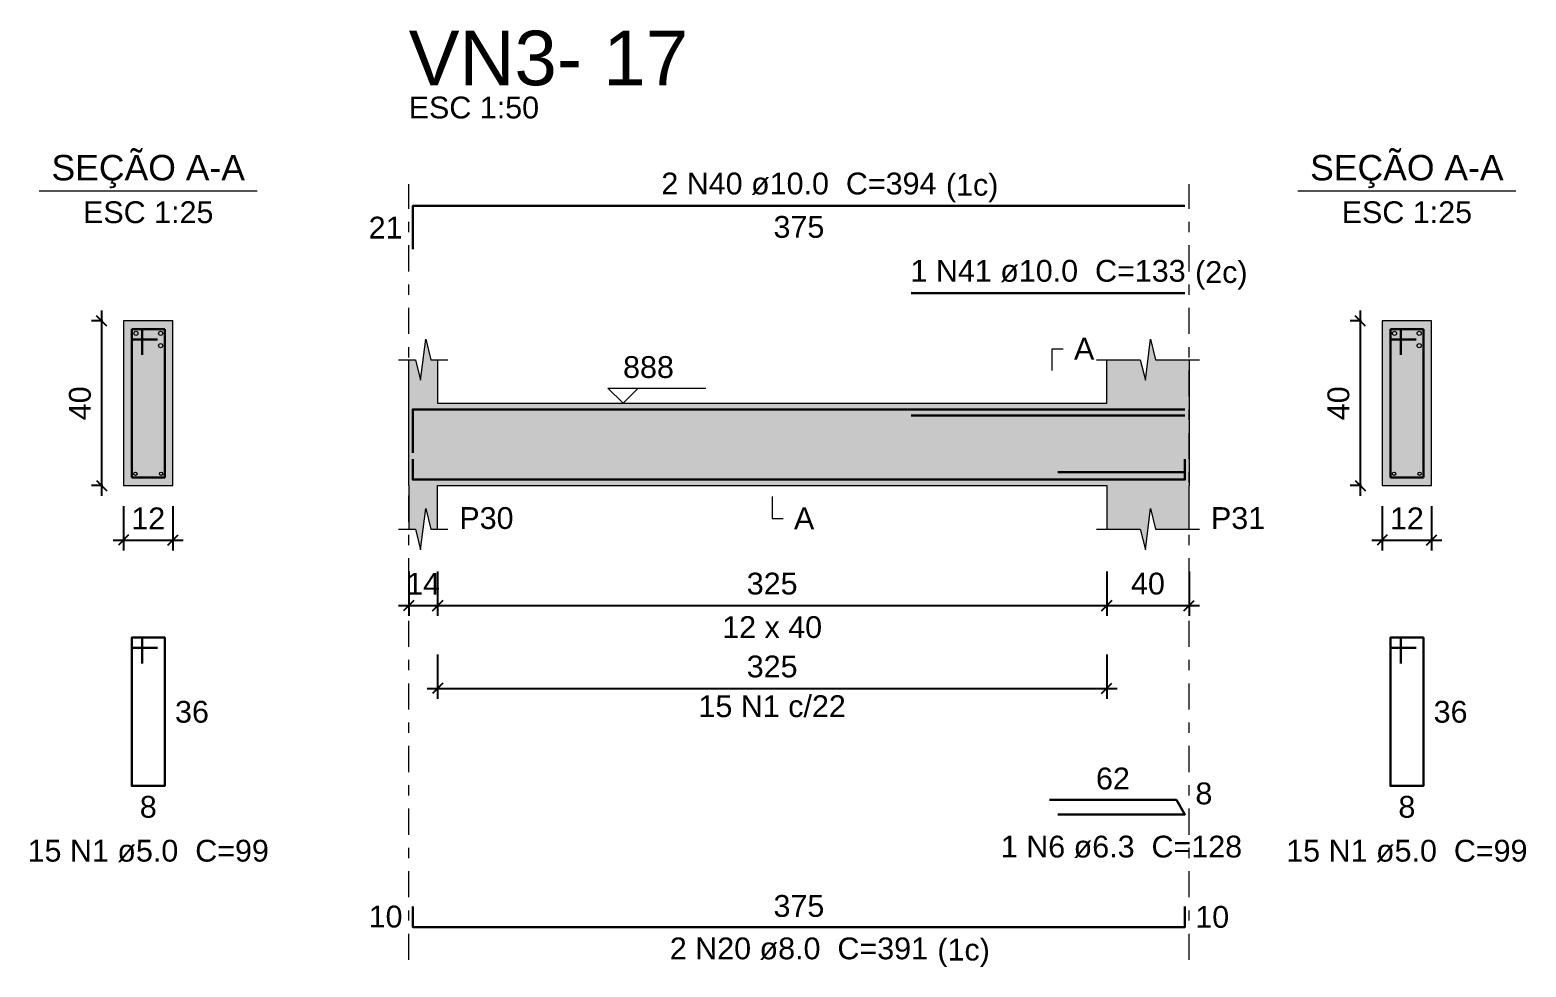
# Model space of a CAD drawing. Header units: millimetres. Extents: x -8 to 605, y -494 to 220.
# Drawn here: x 222.32 to 236.85, y -461.27 to -452.16 of the extents above; entities that cross this region are included whole.
import ezdxf

# ---------------------------------------------------------------- set-up
doc = ezdxf.new("R2010")
doc.units = ezdxf.units.MM
doc.header["$MEASUREMENT"] = 0
doc.linetypes.add('DASHDOT', pattern=[2.54, 1.27, -0.635, 0, -0.635])
doc.linetypes.add('NULL', pattern=[0])
for name, color, linetype, lineweight in [('Descrição da armadura', 7, 'Continuous', 0), ('DT-Barras na forma', 7, 'Continuous', 30), ('DT-Barras no corte', 5, 'Continuous', 5), ('DT-Barras rebatidas', 7, 'Continuous', 30), ('DT-Cotas', 7, 'Continuous', 5), ('DT-Forma', 5, 'Continuous', 5), ('DT-Hachura forma vigas', 252, 'Continuous', 5), ('DT-Hachura seção vigas', 252, 'Continuous', 5), ('DT-Pontilhado', 9, 'DASHDOT', 5), ('DT-Textos', 7, 'Continuous', 5), ('DT-Título', 5, 'Continuous', 20), ('Textos armaduras', 7, 'Continuous', 0)]:
    doc.layers.add(name, color=color, linetype=linetype, lineweight=lineweight)
doc.styles.add('Arial', font='arial.ttf')
doc.dimstyles.new('UM_25.000000', dxfattribs={"dimtxt": 0.18, "dimasz": 0.1, "dimexe": 0.1, "dimexo": 0.2, "dimgap": 0, "dimtad": 1, "dimtih": 1, "dimtoh": 1, "dimdec": 1, "dimlfac": 25, "dimzin": 0, "dimdsep": 46, "dimtxsty": 'Standard', "dimcen": 0.09, "dimdle": 0.1, "dimadec": 1, "dimazin": 2, "dimtfac": 1, "dimtdec": 4, "dimtofl": 0, "dimtmove": 0, "dimatfit": 3, "dimfxl": 1, "dimtolj": 1, "dimarcsym": 0})
doc.dimstyles.new('UM_50.000000', dxfattribs={"dimtxt": 0.18, "dimasz": 0.1, "dimexe": 0.1, "dimexo": 0.2, "dimgap": 0, "dimtad": 1, "dimtih": 1, "dimtoh": 1, "dimdec": 1, "dimlfac": 50, "dimzin": 0, "dimdsep": 46, "dimtxsty": 'Standard', "dimcen": 0.09, "dimdle": 0.1, "dimadec": 1, "dimazin": 2, "dimtfac": 1, "dimtdec": 4, "dimtofl": 0, "dimtmove": 0, "dimatfit": 3, "dimfxl": 1, "dimtolj": 1, "dimarcsym": 0})

# ---------------------------------------------------------------- blocks, each defined once
blk = doc.blocks.new('_Oblique')
at = {"color": 0, "linetype": 'ByBlock', "lineweight": -2}
blk.add_line((-0.5, -0.5), (0.5, 0.5), dxfattribs=at)
blk = doc.blocks.new('*D4766')
at = {"layer": 'Defpoints', "color": 0, "transparency": 16777216}
for p in [(223.018, -454.991), (223.229, -454.991), (223.229, -456.591)]:
    blk.add_point(p, dxfattribs=at)
at = {"layer": 'DT-Cotas', "color": 0, "lineweight": -2, "transparency": 16777216}
for p, q in [((223.029, -454.991), (222.918, -454.991)), ((223.018, -456.691), (223.018, -454.891)), ((223.029, -456.591), (222.918, -456.591))]:
    blk.add_line(p, q, dxfattribs=at)
at = {"layer": 'DT-Cotas', "color": 0, "lineweight": -2, "transparency": 16777216, "xscale": 0.1, "yscale": 0.1, "zscale": 0.1}
for p, rotation in [((223.018, -454.991), 90), ((223.018, -456.591), 270)]:
    blk.add_blockref('_Oblique', p, dxfattribs=dict(at, rotation=rotation))
at = {"layer": 'DT-Cotas', "color": 7, "transparency": 16777216, "insert": (222.806, -455.791), "char_height": 0.2118, "attachment_point": 5, "rotation": 90, "style": 'Arial'}
blk.add_mtext('\\A1;40', dxfattribs=at)
blk = doc.blocks.new('*D4767')
at = {"layer": 'Defpoints', "color": 0, "transparency": 16777216}
for p in [(223.229, -456.591), (223.709, -456.591), (223.709, -457.12)]:
    blk.add_point(p, dxfattribs=at)
at = {"layer": 'DT-Cotas', "color": 0, "lineweight": -2, "transparency": 16777216}
for p, q in [((223.229, -456.791), (223.229, -457.22)), ((223.709, -456.791), (223.709, -457.22)), ((223.129, -457.12), (223.809, -457.12))]:
    blk.add_line(p, q, dxfattribs=at)
at = {"layer": 'DT-Cotas', "color": 0, "lineweight": -2, "transparency": 16777216, "xscale": 0.1, "yscale": 0.1, "zscale": 0.1, "rotation": 180}
blk.add_blockref('_Oblique', (223.229, -457.12), dxfattribs=at)
at = {"layer": 'DT-Cotas', "color": 0, "lineweight": -2, "transparency": 16777216, "xscale": 0.1, "yscale": 0.1, "zscale": 0.1}
blk.add_blockref('_Oblique', (223.709, -457.12), dxfattribs=at)
at = {"layer": 'DT-Cotas', "color": 7, "transparency": 16777216, "insert": (223.469, -456.909), "char_height": 0.2118, "attachment_point": 5, "rotation": 0.0057, "style": 'Arial'}
blk.add_mtext('\\A1;12', dxfattribs=at)
blk = doc.blocks.new('*D4769')
at = {"layer": 'Defpoints', "color": 0, "transparency": 16777216}
for p in [(225.999, -457.226), (226.279, -457.226), (226.279, -457.756)]:
    blk.add_point(p, dxfattribs=at)
at = {"layer": 'DT-Cotas', "color": 0, "lineweight": -2, "transparency": 16777216}
for p, q in [((225.999, -457.426), (225.999, -457.856)), ((226.279, -457.426), (226.279, -457.856)), ((225.899, -457.756), (226.379, -457.756))]:
    blk.add_line(p, q, dxfattribs=at)
at = {"layer": 'DT-Cotas', "color": 0, "lineweight": -2, "transparency": 16777216, "xscale": 0.1, "yscale": 0.1, "zscale": 0.1, "rotation": 180}
blk.add_blockref('_Oblique', (225.999, -457.756), dxfattribs=at)
at = {"layer": 'DT-Cotas', "color": 0, "lineweight": -2, "transparency": 16777216, "xscale": 0.1, "yscale": 0.1, "zscale": 0.1}
blk.add_blockref('_Oblique', (226.279, -457.756), dxfattribs=at)
at = {"layer": 'DT-Cotas', "color": 7, "transparency": 16777216, "insert": (226.139, -457.544), "char_height": 0.2118, "attachment_point": 5, "rotation": 0.0057, "style": 'Arial'}
blk.add_mtext('\\A1;14', dxfattribs=at)
blk = doc.blocks.new('*D4770')
at = {"layer": 'Defpoints', "color": 0, "transparency": 16777216}
for p in [(226.279, -457.226), (232.779, -457.226), (232.779, -457.756)]:
    blk.add_point(p, dxfattribs=at)
at = {"layer": 'DT-Cotas', "color": 0, "lineweight": -2, "transparency": 16777216}
for p, q in [((226.279, -457.426), (226.279, -457.856)), ((232.779, -457.426), (232.779, -457.856)), ((226.179, -457.756), (232.879, -457.756))]:
    blk.add_line(p, q, dxfattribs=at)
at = {"layer": 'DT-Cotas', "color": 0, "lineweight": -2, "transparency": 16777216, "xscale": 0.1, "yscale": 0.1, "zscale": 0.1, "rotation": 180}
blk.add_blockref('_Oblique', (226.279, -457.756), dxfattribs=at)
at = {"layer": 'DT-Cotas', "color": 0, "lineweight": -2, "transparency": 16777216, "xscale": 0.1, "yscale": 0.1, "zscale": 0.1}
blk.add_blockref('_Oblique', (232.779, -457.756), dxfattribs=at)
at = {"layer": 'DT-Cotas', "color": 7, "transparency": 16777216, "insert": (229.529, -457.544), "char_height": 0.2118, "attachment_point": 5, "rotation": 0.0057, "style": 'Arial'}
blk.add_mtext('\\A1;325', dxfattribs=at)
blk = doc.blocks.new('*D4771')
at = {"layer": 'Defpoints', "color": 0, "transparency": 16777216}
for p in [(232.779, -457.226), (233.579, -457.226), (233.579, -457.756)]:
    blk.add_point(p, dxfattribs=at)
at = {"layer": 'DT-Cotas', "color": 0, "lineweight": -2, "transparency": 16777216}
for p, q in [((232.779, -457.426), (232.779, -457.856)), ((233.579, -457.426), (233.579, -457.856)), ((232.679, -457.756), (233.679, -457.756))]:
    blk.add_line(p, q, dxfattribs=at)
at = {"layer": 'DT-Cotas', "color": 0, "lineweight": -2, "transparency": 16777216, "xscale": 0.1, "yscale": 0.1, "zscale": 0.1, "rotation": 180}
blk.add_blockref('_Oblique', (232.779, -457.756), dxfattribs=at)
at = {"layer": 'DT-Cotas', "color": 0, "lineweight": -2, "transparency": 16777216, "xscale": 0.1, "yscale": 0.1, "zscale": 0.1}
blk.add_blockref('_Oblique', (233.579, -457.756), dxfattribs=at)
at = {"layer": 'DT-Cotas', "color": 7, "transparency": 16777216, "insert": (233.179, -457.544), "char_height": 0.2118, "attachment_point": 5, "rotation": 0.0057, "style": 'Arial'}
blk.add_mtext('\\A1;40', dxfattribs=at)
blk = doc.blocks.new('*D4772')
at = {"layer": 'Defpoints', "color": 0, "transparency": 16777216}
for p in [(235.242, -454.991), (235.454, -454.991), (235.454, -456.591)]:
    blk.add_point(p, dxfattribs=at)
at = {"layer": 'DT-Cotas', "color": 0, "lineweight": -2, "transparency": 16777216}
for p, q in [((235.254, -454.991), (235.142, -454.991)), ((235.242, -456.691), (235.242, -454.891)), ((235.254, -456.591), (235.142, -456.591))]:
    blk.add_line(p, q, dxfattribs=at)
at = {"layer": 'DT-Cotas', "color": 0, "lineweight": -2, "transparency": 16777216, "xscale": 0.1, "yscale": 0.1, "zscale": 0.1}
for p, rotation in [((235.242, -454.991), 90), ((235.242, -456.591), 270)]:
    blk.add_blockref('_Oblique', p, dxfattribs=dict(at, rotation=rotation))
at = {"layer": 'DT-Cotas', "color": 7, "transparency": 16777216, "insert": (235.03, -455.791), "char_height": 0.2118, "attachment_point": 5, "rotation": 90, "style": 'Arial'}
blk.add_mtext('\\A1;40', dxfattribs=at)
blk = doc.blocks.new('*D4773')
at = {"layer": 'Defpoints', "color": 0, "transparency": 16777216}
for p in [(235.454, -456.591), (235.934, -456.591), (235.934, -457.12)]:
    blk.add_point(p, dxfattribs=at)
at = {"layer": 'DT-Cotas', "color": 0, "lineweight": -2, "transparency": 16777216}
for p, q in [((235.454, -456.791), (235.454, -457.22)), ((235.934, -456.791), (235.934, -457.22)), ((235.354, -457.12), (236.034, -457.12))]:
    blk.add_line(p, q, dxfattribs=at)
at = {"layer": 'DT-Cotas', "color": 0, "lineweight": -2, "transparency": 16777216, "xscale": 0.1, "yscale": 0.1, "zscale": 0.1, "rotation": 180}
blk.add_blockref('_Oblique', (235.454, -457.12), dxfattribs=at)
at = {"layer": 'DT-Cotas', "color": 0, "lineweight": -2, "transparency": 16777216, "xscale": 0.1, "yscale": 0.1, "zscale": 0.1}
blk.add_blockref('_Oblique', (235.934, -457.12), dxfattribs=at)
at = {"layer": 'DT-Cotas', "color": 7, "transparency": 16777216, "insert": (235.694, -456.909), "char_height": 0.2118, "attachment_point": 5, "rotation": 0.0057, "style": 'Arial'}
blk.add_mtext('\\A1;12', dxfattribs=at)
blk = doc.blocks.new('*D4784')
at = {"layer": 'Defpoints', "color": 0, "transparency": 16777216}
for p in [(226.279, -458.031), (232.779, -458.031), (232.779, -458.561)]:
    blk.add_point(p, dxfattribs=at)
at = {"layer": 'DT-Cotas', "color": 0, "lineweight": -2, "transparency": 16777216}
for p, q in [((226.279, -458.231), (226.279, -458.661)), ((232.779, -458.231), (232.779, -458.661)), ((226.179, -458.561), (232.879, -458.561))]:
    blk.add_line(p, q, dxfattribs=at)
at = {"layer": 'DT-Cotas', "color": 0, "lineweight": -2, "transparency": 16777216, "xscale": 0.1, "yscale": 0.1, "zscale": 0.1, "rotation": 180}
blk.add_blockref('_Oblique', (226.279, -458.561), dxfattribs=at)
at = {"layer": 'DT-Cotas', "color": 0, "lineweight": -2, "transparency": 16777216, "xscale": 0.1, "yscale": 0.1, "zscale": 0.1}
blk.add_blockref('_Oblique', (232.779, -458.561), dxfattribs=at)
at = {"layer": 'DT-Cotas', "color": 7, "transparency": 16777216, "insert": (229.529, -458.349), "char_height": 0.2118, "attachment_point": 5, "rotation": 0.0057, "style": 'Arial'}
blk.add_mtext('\\A1;325', dxfattribs=at)

msp = doc.modelspace()

# ---------------------------------------------------------------- hatches: boundary and pattern name
at = {"layer": 'DT-Hachura forma vigas', "linetype": 'Continuous'}
msp.add_hatch(color=252, dxfattribs=at).paths.add_polyline_path([(233.5789, -457.0146), (233.5789, -456.591), (233.5789, -455.791), (233.5789, -455.3674), (233.2539, -455.3674), (233.2039, -455.1674), (233.1539, -455.5674), (233.1039, -455.3674), (232.7789, -455.3674), (232.7789, -455.791), (226.2789, -455.791), (226.2789, -455.3674), (226.2139, -455.3674), (226.1639, -455.1674), (226.1139, -455.5674), (226.0639, -455.3674), (225.9989, -455.3674), (225.9989, -455.791), (225.9989, -456.591), (225.9989, -457.0146), (226.0639, -457.0146), (226.1139, -457.2146), (226.1639, -456.8146), (226.2139, -457.0146), (226.2789, -457.0146), (226.2789, -456.591), (232.7789, -456.591), (232.7789, -457.0146), (233.1039, -457.0146), (233.1539, -457.2146), (233.2039, -456.8146), (233.2539, -457.0146), (233.5789, -457.0146)])
at = {"layer": 'DT-Hachura seção vigas', "linetype": 'Continuous'}
for points in [[(223.2294, -456.591), (223.2294, -456.591), (223.7094, -456.591), (223.7094, -454.991), (223.2294, -454.991), (223.2294, -456.591)], [(235.454, -456.591), (235.454, -456.591), (235.934, -456.591), (235.934, -454.991), (235.454, -454.991), (235.454, -456.591)]]:
    msp.add_hatch(color=252, dxfattribs=at).paths.add_polyline_path(points)

# ---------------------------------------------------------------- linework, layer by layer
at = {"layer": 'DT-Barras na forma'}
for p, q in [((223.4094, -455.071), (223.3094, -455.071)), ((223.3094, -455.071), (223.3094, -456.511)), ((223.6294, -455.071), (223.3094, -455.071)), ((223.3094, -455.071), (223.3094, -455.171)), ((223.4094, -455.321), (223.4094, -455.071)), ((223.6294, -456.511), (223.6294, -455.071)), ((235.634, -455.071), (235.534, -455.071)), ((235.534, -455.071), (235.534, -456.511)), ((235.854, -455.071), (235.534, -455.071)), ((235.534, -455.071), (235.534, -455.171)), ((235.634, -455.321), (235.634, -455.071)), ((235.854, -456.511), (235.854, -455.071)), ((223.3094, -455.171), (223.5594, -455.171)), ((235.534, -455.171), (235.784, -455.171)), ((223.3094, -456.511), (223.6294, -456.511)), ((233.5389, -456.4604), (232.3043, -456.4604)), ((235.534, -456.511), (235.854, -456.511))]:
    msp.add_line(p, q, dxfattribs=at)
for points in [[(226.0389, -456.2717), (226.0389, -455.851), (233.5389, -455.851)], [(230.8789, -455.911), (233.5389, -455.911)], [(226.0389, -456.333), (226.0389, -456.533), (233.5389, -456.533), (233.5389, -456.333)]]:
    msp.add_lwpolyline(points, dxfattribs=at)
at = {"layer": 'DT-Barras no corte'}
for centre, radius in [((223.3494, -455.111), 0.02), ((223.5894, -455.111), 0.02), ((235.574, -455.111), 0.02), ((235.814, -455.111), 0.02), ((223.5894, -455.231), 0.02), ((235.814, -455.231), 0.02), ((223.3454, -456.475), 0.016), ((223.5934, -456.475), 0.016), ((235.57, -456.475), 0.016), ((235.818, -456.475), 0.016)]:
    msp.add_circle(centre, radius, dxfattribs=at)
at = {"layer": 'DT-Barras rebatidas'}
for points in [[(226.0389, -454.2949), (226.0389, -453.8742), (233.5389, -453.8742)], [(230.8789, -454.7214), (233.5389, -454.7214)], [(223.4094, -458.3177), (223.4094, -458.0677), (223.3094, -458.0677), (223.3094, -459.5077), (223.6294, -459.5077), (223.6294, -458.0677), (223.3094, -458.0677), (223.3094, -458.1677), (223.5594, -458.1677)], [(235.634, -458.3177), (235.634, -458.0677), (235.534, -458.0677), (235.534, -459.5077), (235.854, -459.5077), (235.854, -458.0677), (235.534, -458.0677), (235.534, -458.1677), (235.784, -458.1677)], [(232.3043, -459.7849), (233.5389, -459.7849), (233.4563, -459.6419), (232.2217, -459.6419)], [(226.0389, -460.68), (226.0389, -460.88), (233.5389, -460.88), (233.5389, -460.68)]]:
    msp.add_lwpolyline(points, dxfattribs=at)
at = {"layer": 'DT-Forma'}
for p, q in [((223.7094, -454.991), (223.2294, -454.991)), ((223.2294, -454.991), (223.2294, -456.591)), ((223.7094, -456.591), (223.7094, -454.991)), ((235.934, -454.991), (235.454, -454.991)), ((235.454, -454.991), (235.454, -456.591)), ((235.934, -456.591), (235.934, -454.991)), ((226.1139, -455.5674), (226.1639, -455.1674)), ((226.1639, -455.1674), (226.2139, -455.3674)), ((233.1539, -455.5674), (233.2039, -455.1674)), ((233.2039, -455.1674), (233.2539, -455.3674)), ((225.8989, -455.3674), (226.0639, -455.3674)), ((225.9989, -455.791), (225.9989, -455.3674)), ((226.0639, -455.3674), (226.1139, -455.5674)), ((226.2139, -455.3674), (226.3789, -455.3674)), ((226.2789, -455.3674), (226.2789, -455.791)), ((232.6789, -455.3674), (233.1039, -455.3674)), ((232.7789, -455.791), (232.7789, -455.3674)), ((233.1039, -455.3674), (233.1539, -455.5674)), ((233.2539, -455.3674), (233.6789, -455.3674)), ((233.5789, -455.3674), (233.5789, -455.791)), ((226.2789, -455.791), (232.7789, -455.791)), ((223.2294, -456.591), (223.7094, -456.591)), ((225.9989, -456.591), (225.9989, -457.0146)), ((226.2789, -457.0146), (226.2789, -456.591)), ((226.2789, -456.591), (232.7789, -456.591)), ((232.7789, -456.591), (232.7789, -457.0146)), ((233.5789, -457.0146), (233.5789, -456.591)), ((235.454, -456.591), (235.934, -456.591)), ((226.1139, -457.2146), (226.1639, -456.8146)), ((226.1639, -456.8146), (226.2139, -457.0146)), ((233.1539, -457.2146), (233.2039, -456.8146)), ((233.2039, -456.8146), (233.2539, -457.0146)), ((225.8989, -457.0146), (226.0639, -457.0146)), ((226.0639, -457.0146), (226.1139, -457.2146)), ((226.2139, -457.0146), (226.3789, -457.0146)), ((232.6789, -457.0146), (233.1039, -457.0146)), ((233.1039, -457.0146), (233.1539, -457.2146)), ((233.2539, -457.0146), (233.6789, -457.0146))]:
    msp.add_line(p, q, dxfattribs=at)
at = {"layer": 'DT-Forma', "linetype": 'Continuous'}
for p, q in [((225.9989, -456.591), (225.9989, -455.791)), ((233.5789, -455.791), (233.5789, -456.591))]:
    msp.add_line(p, q, dxfattribs=at)
at = {"layer": 'DT-Pontilhado', "ltscale": 0.2}
for p, q in [((225.9989, -461.1977), (225.9989, -453.6624)), ((233.5789, -461.1977), (233.5789, -453.6624))]:
    msp.add_line(p, q, dxfattribs=at)
at = {"layer": 'DT-Textos'}
for p, q in [((222.4104, -453.7261), (224.5284, -453.7261)), ((234.635, -453.7261), (236.753, -453.7261))]:
    msp.add_line(p, q, dxfattribs=at)
for points in [[(232.2494, -455.4733), (232.2494, -455.2615), (232.3553, -455.2615)], [(228.2289, -455.6427), (228.0806, -455.791), (227.9324, -455.6427), (228.8855, -455.6427)], [(229.5289, -456.6969), (229.5289, -456.9087), (229.6348, -456.9087)]]:
    msp.add_lwpolyline(points, dxfattribs=at)

# ---------------------------------------------------------------- texts
at = {"layer": 'Descrição da armadura', "linetype": 'NULL', "char_height": 0.2118, "attachment_point": 8, "line_spacing_factor": 0.9, "style": 'Arial'}
for s, insert, width in [('2 N40 ø10.0  C=394', (229.789, -453.7679), 5.344721), ('1 N41 ø10.0  C=133', (232.209, -454.6159), 5.344721), ('15 N1 c/22', (229.5289, -458.8424), 2.86156), ('15 N1 ø5.0  C=99', (223.4692, -460.2489), 4.686721), ('1 N6 ø6.3  C=128', (232.922, -460.2089), 4.686721), ('15 N1 ø5.0  C=99', (235.694, -460.2489), 4.686721), ('2 N20 ø8.0  C=391', (229.789, -461.1979), 5.015721)]:
    msp.add_mtext(s, dxfattribs=dict(at, insert=insert, width=width))
at = {"layer": 'DT-Textos', "linetype": 'NULL', "line_spacing_factor": 0.798, "style": 'Arial'}
for s, insert, char_height, width, attachment_point in [('ESC 1:50', (225.999, -453.0269), 0.2118, 2.532883, 7), ('SEÇÃO A-A', (223.4692, -453.7018), 0.2471, 3.760741, 8), ('SEÇÃO A-A', (235.694, -453.7018), 0.2471, 3.760741, 8), ('(1c)', (231.217, -453.8378), 0.2118, 1.018965, 7), ('ESC 1:25', (223.4692, -454.0439), 0.2118, 2.532883, 8), ('ESC 1:25', (235.694, -454.0439), 0.2118, 2.532883, 8), ('(2c)', (233.637, -454.6858), 0.2118, 1.018965, 7), ('A', (232.461, -455.3669), 0.2118, 0.394865, 7), ('888', (228.081, -455.5479), 0.2118, 0.987001, 7), ('P30', (226.491, -457.0149), 0.2118, 1.052866, 7), ('A', (229.741, -457.0149), 0.2118, 0.394865, 7), ('P31', (233.791, -457.0149), 0.2118, 1.052866, 7), ('12 x 40', (229.529, -458.0739), 0.2118, 1.940747, 8), ('(1c)', (231.134, -461.2678), 0.2118, 1.018965, 7)]:
    msp.add_mtext(s, dxfattribs=dict(at, insert=insert, char_height=char_height, width=width, attachment_point=attachment_point))
at = {"layer": 'DT-Título', "linetype": 'NULL', "insert": (225.999, -452.7091), "char_height": 0.5295, "width": 5.426568, "attachment_point": 7, "line_spacing_factor": 0.798, "style": 'Arial'}
msp.add_mtext('VN3- 17', dxfattribs=at)
at = {"layer": 'Textos armaduras', "linetype": 'NULL', "char_height": 0.2118, "line_spacing_factor": 0.9, "style": 'Arial'}
for s, insert, width, attachment_point in [('375', (229.7889, -453.9715), 1.387001, 2), ('21', (225.9389, -454.1904), 1.058001, 9), ('36', (223.7294, -458.6818), 1.058001, 1), ('36', (235.954, -458.6818), 1.058001, 1), ('62', (232.839, -459.5446), 1.058001, 8), ('8', (233.64, -459.6896), 0.729, 7), ('8', (223.4694, -459.605), 0.729, 2), ('8', (235.694, -459.605), 0.729, 2), ('375', (229.7889, -460.7827), 1.387001, 8), ('10', (225.9389, -460.8859), 1.058001, 9), ('10', (233.6389, -460.6741), 1.058001, 1)]:
    msp.add_mtext(s, dxfattribs=dict(at, insert=insert, width=width, attachment_point=attachment_point))

# ---------------------------------------------------------------- dimensions: what is measured, and where the dimension line sits
at = {"layer": 'DT-Cotas'}
for base, p1, p2, picture, middle in [((223.0176, -454.991), (223.2294, -456.591), (223.2294, -454.991), '*D4766', (222.8058, -455.791)), ((235.2422, -454.991), (235.454, -456.591), (235.454, -454.991), '*D4772', (235.0304, -455.791))]:
    dim = msp.add_linear_dim(base=base, p1=p1, p2=p2, angle=90, dimstyle='UM_25.000000', override={"dimtxt": 0.2118, "dimasz": 0.1, "dimexe": 0.1, "dimexo": 0.2, "dimtad": 1, "dimtih": 0, "dimtoh": 0, "dimdec": 1, "dimlfac": 25, "dimzin": 8, "dimtxsty": 'Arial', "dimblk": 'Oblique', "dimblk1": 'Oblique', "dimblk2": 'Oblique', "dimsah": 1, "dimdle": 0.1, "dimse1": 0, "dimse2": 0, "dimclrt": 7, "dimadec": 1, "dimazin": 3, "dimtmove": 2, "dimldrblk": 'Oblique'}, dxfattribs=at)
    dim.commit()
    dim.dimension.update_dxf_attribs({"geometry": picture, "text_midpoint": middle, "dimtype": 160, "text_rotation": 90})
for base, p1, p2, dimstyle, override, picture, middle in [((223.7094, -457.1205), (223.2294, -456.591), (223.7094, -456.591), 'UM_25.000000', {"dimtxt": 0.2118, "dimasz": 0.1, "dimexe": 0.1, "dimexo": 0.2, "dimtad": 1, "dimtih": 0, "dimtoh": 0, "dimdec": 1, "dimlfac": 25, "dimzin": 8, "dimtxsty": 'Arial', "dimblk": 'Oblique', "dimblk1": 'Oblique', "dimblk2": 'Oblique', "dimsah": 1, "dimdle": 0.1, "dimse1": 0, "dimse2": 0, "dimclrt": 7, "dimadec": 1, "dimazin": 3, "dimtmove": 2, "dimldrblk": 'Oblique'}, '*D4767', (223.4694, -456.9087)), ((235.934, -457.1205), (235.454, -456.591), (235.934, -456.591), 'UM_25.000000', {"dimtxt": 0.2118, "dimasz": 0.1, "dimexe": 0.1, "dimexo": 0.2, "dimtad": 1, "dimtih": 0, "dimtoh": 0, "dimdec": 1, "dimlfac": 25, "dimzin": 8, "dimtxsty": 'Arial', "dimblk": 'Oblique', "dimblk1": 'Oblique', "dimblk2": 'Oblique', "dimsah": 1, "dimdle": 0.1, "dimse1": 0, "dimse2": 0, "dimclrt": 7, "dimadec": 1, "dimazin": 3, "dimtmove": 2, "dimldrblk": 'Oblique'}, '*D4773', (235.694, -456.9087)), ((226.2789, -457.7559), (225.9989, -457.2264), (226.2789, -457.2264), 'UM_50.000000', {"dimtxt": 0.2118, "dimasz": 0.1, "dimexe": 0.1, "dimexo": 0.2, "dimtad": 1, "dimtih": 0, "dimtoh": 0, "dimdec": 1, "dimlfac": 50, "dimzin": 8, "dimtxsty": 'Arial', "dimblk": 'Oblique', "dimblk1": 'Oblique', "dimblk2": 'Oblique', "dimsah": 1, "dimdle": 0.1, "dimse1": 0, "dimse2": 0, "dimclrt": 7, "dimadec": 1, "dimazin": 3, "dimtmove": 2, "dimldrblk": 'Oblique'}, '*D4769', (226.1389, -457.5441)), ((232.7789, -457.7559), (226.2789, -457.2264), (232.7789, -457.2264), 'UM_50.000000', {"dimtxt": 0.2118, "dimasz": 0.1, "dimexe": 0.1, "dimexo": 0.2, "dimtad": 1, "dimtih": 0, "dimtoh": 0, "dimdec": 1, "dimlfac": 50, "dimzin": 8, "dimtxsty": 'Arial', "dimblk": 'Oblique', "dimblk1": 'Oblique', "dimblk2": 'Oblique', "dimsah": 1, "dimdle": 0.1, "dimse1": 0, "dimse2": 0, "dimclrt": 7, "dimadec": 1, "dimazin": 3, "dimtmove": 2, "dimldrblk": 'Oblique'}, '*D4770', (229.5289, -457.5441)), ((233.5789, -457.7559), (232.7789, -457.2264), (233.5789, -457.2264), 'UM_50.000000', {"dimtxt": 0.2118, "dimasz": 0.1, "dimexe": 0.1, "dimexo": 0.2, "dimtad": 1, "dimtih": 0, "dimtoh": 0, "dimdec": 1, "dimlfac": 50, "dimzin": 8, "dimtxsty": 'Arial', "dimblk": 'Oblique', "dimblk1": 'Oblique', "dimblk2": 'Oblique', "dimsah": 1, "dimdle": 0.1, "dimse1": 0, "dimse2": 0, "dimclrt": 7, "dimadec": 1, "dimazin": 3, "dimtmove": 2, "dimldrblk": 'Oblique'}, '*D4771', (233.1789, -457.5441)), ((232.7789, -458.5607), (226.2789, -458.0312), (232.7789, -458.0312), 'UM_50.000000', {"dimtxt": 0.2118, "dimasz": 0.1, "dimexe": 0.1, "dimexo": 0.2, "dimtad": 1, "dimtih": 0, "dimtoh": 0, "dimdec": 1, "dimlfac": 50, "dimzin": 8, "dimtxsty": 'Arial', "dimblk": 'Oblique', "dimblk1": 'Oblique', "dimblk2": 'Oblique', "dimsah": 1, "dimdle": 0.1, "dimse1": 0, "dimse2": 0, "dimclrt": 7, "dimadec": 1, "dimazin": 3, "dimtmove": 2, "dimldrblk": 'Oblique'}, '*D4784', (229.5289, -458.3489))]:
    dim = msp.add_linear_dim(base=base, p1=p1, p2=p2, dimstyle=dimstyle, override=override, dxfattribs=at)
    dim.commit()
    dim.dimension.update_dxf_attribs({"geometry": picture, "text_midpoint": middle, "dimtype": 160, "text_rotation": 0.00573})

doc.saveas('drawing.dxf')
